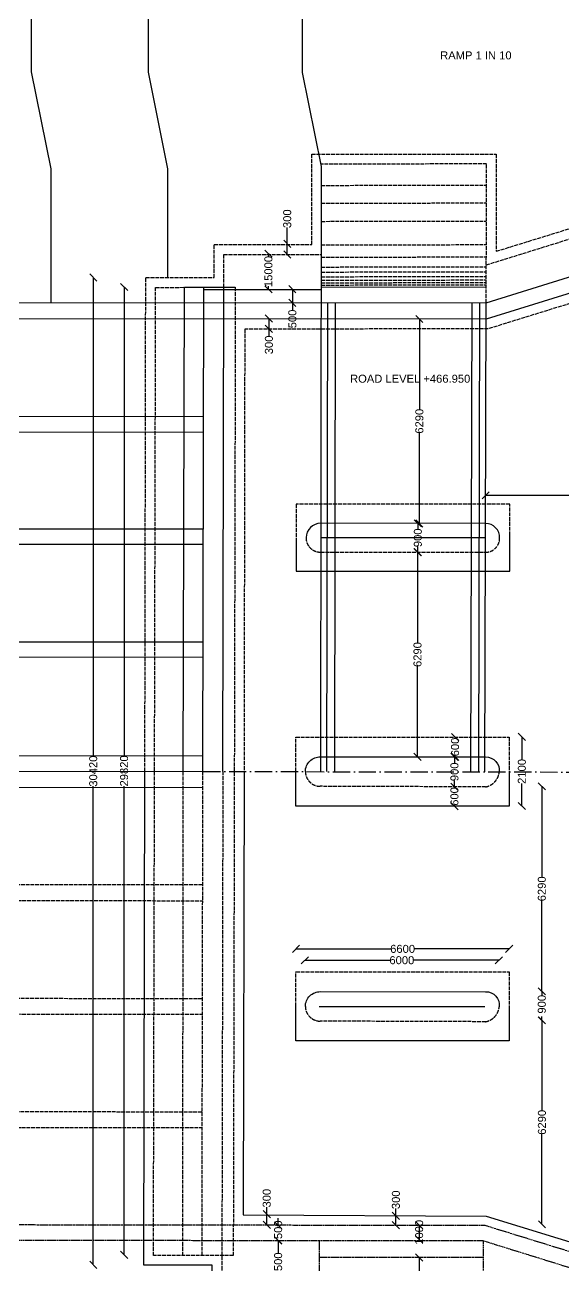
# Model space of a CAD drawing. Header units: feet. Extents: x 5124 to 2925857, y 2311 to 44697474.
# Drawn here: x 2870477 to 2887298, y 44628999 to 44667759 of the extents above; entities that cross this region are included whole.
import ezdxf

# ---------------------------------------------------------------- set-up
doc = ezdxf.new("R2010")
doc.units = ezdxf.units.FT
doc.header["$MEASUREMENT"] = 0
doc.linetypes.add('ACAD_ISO02W100', pattern=[15, 12, -3])
doc.linetypes.add('ACAD_ISO10W100', pattern=[18, 12, -3, 0, -3])
doc.layers.add('DRAWING', color=2, linetype='Continuous')
doc.layers.add('TEXT', color=7, linetype='Continuous')
doc.styles.get("Standard").update_dxf_attribs({"font": 'arial.ttf', "height": 250})
doc.dimstyles.get("Standard").update_dxf_attribs({"dimtxt": 250, "dimasz": 225, "dimexe": 0.18, "dimexo": 0.0625, "dimgap": 0.09, "dimtad": 0, "dimdec": 0, "dimzin": 0, "dimdsep": 46, "dimtxsty": 'Standard', "dimblk": 'OBLIQUE', "dimcen": 0.09, "dimse1": 1, "dimse2": 1, "dimadec": 0, "dimazin": 0, "dimtfac": 1, "dimtdec": 0, "dimtofl": 0, "dimtmove": 0, "dimatfit": 3, "dimfxl": 1, "dimtolj": 1, "dimtzin": 0, "dimarcsym": 0})

# ---------------------------------------------------------------- blocks, each defined once
blk = doc.blocks.new('_Oblique')
at = {"color": 0, "linetype": 'ByBlock', "lineweight": -2}
blk.add_line((-0.5, -0.5), (0.5, 0.5), dxfattribs=at)
blk = doc.blocks.new('*D77')
at = {"layer": 'Defpoints', "color": 0, "transparency": 16777216}
for p in [(2878088, 44660912), (2878088, 44660583), (2878677, 44660583)]:
    blk.add_point(p, dxfattribs=at)
at = {"layer": 'TEXT', "color": 0, "lineweight": -2, "transparency": 16777216}
for p, q in [((2878677, 44660912), (2878677, 44661424)), ((2878677, 44660583), (2878677, 44660912))]:
    blk.add_line(p, q, dxfattribs=at)
at = {"layer": 'TEXT', "color": 0, "lineweight": -2, "transparency": 16777216, "xscale": 225, "yscale": 225, "zscale": 225}
for p, rotation in [((2878677, 44660912), 90), ((2878677, 44660583), 270)]:
    blk.add_blockref('_Oblique', p, dxfattribs=dict(at, rotation=rotation))
at = {"layer": 'TEXT', "color": 0, "transparency": 16777216, "insert": (2878677, 44661700), "char_height": 250, "attachment_point": 5, "rotation": 90}
blk.add_mtext('\\A1;300', dxfattribs=at)
blk = doc.blocks.new('*D78')
at = {"layer": 'Defpoints', "color": 0, "transparency": 16777216}
for p in [(2878677, 44660607), (2878088, 44659493), (2878677, 44659493)]:
    blk.add_point(p, dxfattribs=at)
at = {"layer": 'TEXT', "color": 0, "lineweight": -2, "transparency": 16777216}
for p, q in [((2878088, 44660607), (2878088, 44660508)), ((2878088, 44659493), (2878088, 44659592))]:
    blk.add_line(p, q, dxfattribs=at)
at = {"layer": 'TEXT', "color": 0, "lineweight": -2, "transparency": 16777216, "xscale": 225, "yscale": 225, "zscale": 225}
for p, rotation in [((2878088, 44660607), 90), ((2878088, 44659493), 270)]:
    blk.add_blockref('_Oblique', p, dxfattribs=dict(at, rotation=rotation))
at = {"layer": 'TEXT', "color": 0, "transparency": 16777216, "insert": (2878088, 44660050), "char_height": 250, "attachment_point": 5, "rotation": 90}
blk.add_mtext('\\A1;15000', dxfattribs=at)
blk = doc.blocks.new('*D79')
at = {"layer": 'Defpoints', "color": 0, "transparency": 16777216}
for p in [(2878829, 44659499), (2878829, 44659069), (2878837, 44659069)]:
    blk.add_point(p, dxfattribs=at)
at = {"layer": 'TEXT', "color": 0, "lineweight": -2, "transparency": 16777216}
for p, q in [((2878837, 44659499), (2878837, 44659069)), ((2878837, 44659069), (2878837, 44658844))]:
    blk.add_line(p, q, dxfattribs=at)
at = {"layer": 'TEXT', "color": 0, "lineweight": -2, "transparency": 16777216, "xscale": 225, "yscale": 225, "zscale": 225}
for p, rotation in [((2878837, 44659499), 90), ((2878837, 44659069), 270)]:
    blk.add_blockref('_Oblique', p, dxfattribs=dict(at, rotation=rotation))
at = {"layer": 'TEXT', "color": 0, "transparency": 16777216, "insert": (2878837, 44658568), "char_height": 250, "attachment_point": 5, "rotation": 90}
blk.add_mtext('\\A1;500', dxfattribs=at)
blk = doc.blocks.new('*D80')
at = {"layer": 'Defpoints', "color": 0, "transparency": 16777216}
for p in [(2878104, 44658584), (2878104, 44658258), (2878104, 44658258)]:
    blk.add_point(p, dxfattribs=at)
at = {"layer": 'TEXT', "color": 0, "lineweight": -2, "transparency": 16777216}
for p, q in [((2878104, 44658584), (2878104, 44658258)), ((2878104, 44658258), (2878104, 44658033))]:
    blk.add_line(p, q, dxfattribs=at)
at = {"layer": 'TEXT', "color": 0, "lineweight": -2, "transparency": 16777216, "xscale": 225, "yscale": 225, "zscale": 225}
for p, rotation in [((2878104, 44658584), 90), ((2878104, 44658258), 270)]:
    blk.add_blockref('_Oblique', p, dxfattribs=dict(at, rotation=rotation))
at = {"layer": 'TEXT', "color": 0, "transparency": 16777216, "insert": (2878104, 44657757), "char_height": 250, "attachment_point": 5, "rotation": 90}
blk.add_mtext('\\A1;300', dxfattribs=at)
blk = doc.blocks.new('*D81')
at = {"layer": 'Defpoints', "color": 0, "transparency": 16777216}
for p in [(2878036, 44630592), (2878051, 44630592), (2878051, 44630260)]:
    blk.add_point(p, dxfattribs=at)
at = {"layer": 'TEXT', "color": 0, "lineweight": -2, "transparency": 16777216}
for p, q in [((2878036, 44630592), (2878036, 44630817)), ((2878036, 44630260), (2878036, 44630592))]:
    blk.add_line(p, q, dxfattribs=at)
at = {"layer": 'TEXT', "color": 0, "lineweight": -2, "transparency": 16777216, "xscale": 225, "yscale": 225, "zscale": 225}
for p, rotation in [((2878036, 44630592), 90), ((2878036, 44630260), 270)]:
    blk.add_blockref('_Oblique', p, dxfattribs=dict(at, rotation=rotation))
at = {"layer": 'TEXT', "color": 0, "transparency": 16777216, "insert": (2878036, 44631093), "char_height": 250, "attachment_point": 5, "rotation": 90}
blk.add_mtext('\\A1;300', dxfattribs=at)
blk = doc.blocks.new('*D82')
at = {"layer": 'Defpoints', "color": 0, "transparency": 16777216}
for p in [(2878031, 44630245), (2878393, 44630245), (2878031, 44629768)]:
    blk.add_point(p, dxfattribs=at)
at = {"layer": 'TEXT', "color": 0, "lineweight": -2, "transparency": 16777216}
for p, q in [((2878393, 44630245), (2878393, 44630470)), ((2878393, 44629768), (2878393, 44629543))]:
    blk.add_line(p, q, dxfattribs=at)
at = {"layer": 'TEXT', "color": 0, "lineweight": -2, "transparency": 16777216, "xscale": 225, "yscale": 225, "zscale": 225}
for p, rotation in [((2878393, 44630245), 270), ((2878393, 44629768), 90)]:
    blk.add_blockref('_Oblique', p, dxfattribs=dict(at, rotation=rotation))
at = {"layer": 'TEXT', "color": 0, "transparency": 16777216, "insert": (2878393, 44630105), "char_height": 250, "attachment_point": 5, "rotation": 90}
blk.add_mtext('\\A1;500', dxfattribs=at)
blk = doc.blocks.new('*D83')
at = {"layer": 'Defpoints', "color": 0, "transparency": 16777216}
for p in [(2878402, 44629775), (2878393, 44628243), (2878402, 44628243)]:
    blk.add_point(p, dxfattribs=at)
at = {"layer": 'TEXT', "color": 0, "lineweight": -2, "transparency": 16777216}
for p, q in [((2878393, 44629775), (2878393, 44629370)), ((2878393, 44628243), (2878393, 44628648))]:
    blk.add_line(p, q, dxfattribs=at)
at = {"layer": 'TEXT', "color": 0, "lineweight": -2, "transparency": 16777216, "xscale": 225, "yscale": 225, "zscale": 225}
for p, rotation in [((2878393, 44629775), 90), ((2878393, 44628243), 270)]:
    blk.add_blockref('_Oblique', p, dxfattribs=dict(at, rotation=rotation))
at = {"layer": 'TEXT', "color": 0, "transparency": 16777216, "insert": (2878393, 44629009), "char_height": 250, "attachment_point": 5, "rotation": 90}
blk.add_mtext('\\A1;1500', dxfattribs=at)
blk = doc.blocks.new('*D95')
at = {"layer": 'Defpoints', "color": 0, "transparency": 16777216}
for p in [(2882021, 44630542), (2882072, 44630542), (2882019, 44630251)]:
    blk.add_point(p, dxfattribs=at)
at = {"layer": 'TEXT', "color": 0, "lineweight": -2, "transparency": 16777216}
for p, q in [((2882072, 44630542), (2882072, 44630767)), ((2882072, 44630251), (2882072, 44630542))]:
    blk.add_line(p, q, dxfattribs=at)
at = {"layer": 'TEXT', "color": 0, "lineweight": -2, "transparency": 16777216, "xscale": 225, "yscale": 225, "zscale": 225}
for p, rotation in [((2882072, 44630542), 90), ((2882072, 44630251), 270)]:
    blk.add_blockref('_Oblique', p, dxfattribs=dict(at, rotation=rotation))
at = {"layer": 'TEXT', "color": 0, "transparency": 16777216, "insert": (2882072, 44631043), "char_height": 250, "attachment_point": 5, "rotation": 90}
blk.add_mtext('\\A1;300', dxfattribs=at)
blk = doc.blocks.new('*D96')
at = {"layer": 'Defpoints', "color": 0, "transparency": 16777216}
for p in [(2882019, 44630251), (2882072, 44629801), (2882798, 44629801)]:
    blk.add_point(p, dxfattribs=at)
at = {"layer": 'TEXT', "color": 0, "lineweight": -2, "transparency": 16777216}
blk.add_line((2882798, 44630251), (2882798, 44629801), dxfattribs=at)
at = {"layer": 'TEXT', "color": 0, "lineweight": -2, "transparency": 16777216, "xscale": 225, "yscale": 225, "zscale": 225}
for p, rotation in [((2882798, 44630251), 90), ((2882798, 44629801), 270)]:
    blk.add_blockref('_Oblique', p, dxfattribs=dict(at, rotation=rotation))
at = {"layer": 'TEXT', "color": 0, "transparency": 16777216, "insert": (2882798, 44630026), "char_height": 250, "attachment_point": 5, "rotation": 90}
blk.add_mtext('\\A1;1000', dxfattribs=at)
blk = doc.blocks.new('*D97')
at = {"layer": 'Defpoints', "color": 0, "transparency": 16777216}
for p in [(2882022, 44629240), (2882798, 44629240), (2882022, 44625465)]:
    blk.add_point(p, dxfattribs=at)
at = {"layer": 'TEXT', "color": 0, "lineweight": -2, "transparency": 16777216}
for p, q in [((2882798, 44629240), (2882798, 44627726)), ((2882798, 44625465), (2882798, 44626980))]:
    blk.add_line(p, q, dxfattribs=at)
at = {"layer": 'TEXT', "color": 0, "lineweight": -2, "transparency": 16777216, "xscale": 225, "yscale": 225, "zscale": 225}
for p, rotation in [((2882798, 44629240), 90), ((2882798, 44625465), 270)]:
    blk.add_blockref('_Oblique', p, dxfattribs=dict(at, rotation=rotation))
at = {"layer": 'TEXT', "color": 0, "transparency": 16777216, "insert": (2882798, 44627353), "char_height": 250, "attachment_point": 5, "rotation": 90}
blk.add_mtext('\\A1;3750', dxfattribs=at)
blk = doc.blocks.new('*D99')
at = {"layer": 'Defpoints', "color": 0, "transparency": 16777216}
for p in [(2885946, 44645508), (2886007, 44645508), (2885946, 44643349)]:
    blk.add_point(p, dxfattribs=at)
at = {"layer": 'TEXT', "color": 0, "lineweight": -2, "transparency": 16777216}
for p, q in [((2886007, 44645508), (2886007, 44644803)), ((2886007, 44643349), (2886007, 44644053))]:
    blk.add_line(p, q, dxfattribs=at)
at = {"layer": 'TEXT', "color": 0, "lineweight": -2, "transparency": 16777216, "xscale": 225, "yscale": 225, "zscale": 225}
for p, rotation in [((2886007, 44645508), 90), ((2886007, 44643349), 270)]:
    blk.add_blockref('_Oblique', p, dxfattribs=dict(at, rotation=rotation))
at = {"layer": 'TEXT', "color": 0, "transparency": 16777216, "insert": (2886007, 44644428), "char_height": 250, "attachment_point": 5, "rotation": 90}
blk.add_mtext('\\A1;2100', dxfattribs=at)
blk = doc.blocks.new('*D100')
at = {"layer": 'Defpoints', "color": 0, "transparency": 16777216}
for p in [(2886601, 44643963), (2886601, 44637557), (2886631, 44637557)]:
    blk.add_point(p, dxfattribs=at)
at = {"layer": 'TEXT', "color": 0, "lineweight": -2, "transparency": 16777216}
for p, q in [((2886631, 44643963), (2886631, 44641134)), ((2886631, 44637557), (2886631, 44640387))]:
    blk.add_line(p, q, dxfattribs=at)
at = {"layer": 'TEXT', "color": 0, "lineweight": -2, "transparency": 16777216, "xscale": 225, "yscale": 225, "zscale": 225}
for p, rotation in [((2886631, 44643963), 90), ((2886631, 44637557), 270)]:
    blk.add_blockref('_Oblique', p, dxfattribs=dict(at, rotation=rotation))
at = {"layer": 'TEXT', "color": 0, "transparency": 16777216, "insert": (2886631, 44640760), "char_height": 250, "attachment_point": 5, "rotation": 90}
blk.add_mtext('\\A1;6290', dxfattribs=at)
blk = doc.blocks.new('*D101')
at = {"layer": 'Defpoints', "color": 0, "transparency": 16777216}
for p in [(2886631, 44637557), (2886630, 44636650), (2886631, 44636650)]:
    blk.add_point(p, dxfattribs=at)
at = {"layer": 'TEXT', "color": 0, "lineweight": -2, "transparency": 16777216}
for p, q in [((2886630, 44637557), (2886630, 44637436)), ((2886630, 44636650), (2886630, 44636772))]:
    blk.add_line(p, q, dxfattribs=at)
at = {"layer": 'TEXT', "color": 0, "lineweight": -2, "transparency": 16777216, "xscale": 225, "yscale": 225, "zscale": 225}
for p, rotation in [((2886630, 44637557), 90), ((2886630, 44636650), 270)]:
    blk.add_blockref('_Oblique', p, dxfattribs=dict(at, rotation=rotation))
at = {"layer": 'TEXT', "color": 0, "transparency": 16777216, "insert": (2886630, 44637104), "char_height": 250, "attachment_point": 5, "rotation": 90}
blk.add_mtext('\\A1; 900', dxfattribs=at)
blk = doc.blocks.new('*D102')
at = {"layer": 'Defpoints', "color": 0, "transparency": 16777216}
for p in [(2886631, 44636650), (2886631, 44630276), (2886635, 44630276)]:
    blk.add_point(p, dxfattribs=at)
at = {"layer": 'TEXT', "color": 0, "lineweight": -2, "transparency": 16777216}
for p, q in [((2886635, 44636650), (2886635, 44633837)), ((2886635, 44630276), (2886635, 44633090))]:
    blk.add_line(p, q, dxfattribs=at)
at = {"layer": 'TEXT', "color": 0, "lineweight": -2, "transparency": 16777216, "xscale": 225, "yscale": 225, "zscale": 225}
for p, rotation in [((2886635, 44636650), 90), ((2886635, 44630276), 270)]:
    blk.add_blockref('_Oblique', p, dxfattribs=dict(at, rotation=rotation))
at = {"layer": 'TEXT', "color": 0, "transparency": 16777216, "insert": (2886635, 44633463), "char_height": 250, "attachment_point": 5, "rotation": 90}
blk.add_mtext('\\A1;6290', dxfattribs=at)
blk = doc.blocks.new('*D114')
at = {"layer": 'Defpoints', "color": 0, "transparency": 16777216}
for p in [(2872951, 44659863), (2872616, 44629011), (2872951, 44629011)]:
    blk.add_point(p, dxfattribs=at)
at = {"layer": 'TEXT', "color": 0, "lineweight": -2, "transparency": 16777216}
for p, q in [((2872616, 44659863), (2872616, 44644907)), ((2872616, 44629011), (2872616, 44643967))]:
    blk.add_line(p, q, dxfattribs=at)
at = {"layer": 'TEXT', "color": 0, "lineweight": -2, "transparency": 16777216, "xscale": 225, "yscale": 225, "zscale": 225}
for p, rotation in [((2872616, 44659863), 90), ((2872616, 44629011), 270)]:
    blk.add_blockref('_Oblique', p, dxfattribs=dict(at, rotation=rotation))
at = {"layer": 'TEXT', "color": 0, "transparency": 16777216, "insert": (2872616, 44644437), "char_height": 250, "attachment_point": 5, "rotation": 90}
blk.add_mtext('\\A1;30420', dxfattribs=at)
blk = doc.blocks.new('*D115')
at = {"layer": 'Defpoints', "color": 0, "transparency": 16777216}
for p in [(2873572, 44659565), (2873579, 44659565), (2873572, 44629324)]:
    blk.add_point(p, dxfattribs=at)
at = {"layer": 'TEXT', "color": 0, "lineweight": -2, "transparency": 16777216}
for p, q in [((2873579, 44659565), (2873579, 44644917)), ((2873579, 44629324), (2873579, 44643972))]:
    blk.add_line(p, q, dxfattribs=at)
at = {"layer": 'TEXT', "color": 0, "lineweight": -2, "transparency": 16777216, "xscale": 225, "yscale": 225, "zscale": 225}
for p, rotation in [((2873579, 44659565), 90), ((2873579, 44629324), 270)]:
    blk.add_blockref('_Oblique', p, dxfattribs=dict(at, rotation=rotation))
at = {"layer": 'TEXT', "color": 0, "transparency": 16777216, "insert": (2873579, 44644444), "char_height": 250, "attachment_point": 5, "rotation": 90}
blk.add_mtext('\\A1;29820', dxfattribs=at)
blk = doc.blocks.new('*D116')
at = {"layer": 'Defpoints', "color": 0, "transparency": 16777216}
for p in [(2882825, 44658565), (2882805, 44652178), (2882815, 44652178)]:
    blk.add_point(p, dxfattribs=at)
at = {"layer": 'TEXT', "color": 0, "lineweight": -2, "transparency": 16777216}
for p, q in [((2882805, 44658565), (2882805, 44655745)), ((2882805, 44652178), (2882805, 44654998))]:
    blk.add_line(p, q, dxfattribs=at)
at = {"layer": 'TEXT', "color": 0, "lineweight": -2, "transparency": 16777216, "xscale": 225, "yscale": 225, "zscale": 225}
for p, rotation in [((2882805, 44658565), 90), ((2882805, 44652178), 270)]:
    blk.add_blockref('_Oblique', p, dxfattribs=dict(at, rotation=rotation))
at = {"layer": 'TEXT', "color": 0, "transparency": 16777216, "insert": (2882805, 44655372), "char_height": 250, "attachment_point": 5, "rotation": 90}
blk.add_mtext('\\A1;6290', dxfattribs=at)
blk = doc.blocks.new('*D117')
at = {"layer": 'Defpoints', "color": 0, "transparency": 16777216}
for p in [(2882802, 44651278), (2882747, 44644885), (2882799, 44644885)]:
    blk.add_point(p, dxfattribs=at)
at = {"layer": 'TEXT', "color": 0, "lineweight": -2, "transparency": 16777216}
for p, q in [((2882747, 44651278), (2882747, 44648455)), ((2882747, 44644885), (2882747, 44647708))]:
    blk.add_line(p, q, dxfattribs=at)
at = {"layer": 'TEXT', "color": 0, "lineweight": -2, "transparency": 16777216, "xscale": 225, "yscale": 225, "zscale": 225}
for p, rotation in [((2882747, 44651278), 90), ((2882747, 44644885), 270)]:
    blk.add_blockref('_Oblique', p, dxfattribs=dict(at, rotation=rotation))
at = {"layer": 'TEXT', "color": 0, "transparency": 16777216, "insert": (2882747, 44648081), "char_height": 250, "attachment_point": 5, "rotation": 90}
blk.add_mtext('\\A1;6290', dxfattribs=at)
blk = doc.blocks.new('*D118')
at = {"layer": 'Defpoints', "color": 0, "transparency": 16777216}
for p in [(2883920, 44645499), (2883949, 44645499), (2883949, 44644884)]:
    blk.add_point(p, dxfattribs=at)
at = {"layer": 'TEXT', "color": 0, "lineweight": -2, "transparency": 16777216}
for p, q in [((2883920, 44645499), (2883920, 44645468)), ((2883920, 44644884), (2883920, 44644915))]:
    blk.add_line(p, q, dxfattribs=at)
at = {"layer": 'TEXT', "color": 0, "lineweight": -2, "transparency": 16777216, "xscale": 225, "yscale": 225, "zscale": 225}
for p, rotation in [((2883920, 44645499), 90), ((2883920, 44644884), 270)]:
    blk.add_blockref('_Oblique', p, dxfattribs=dict(at, rotation=rotation))
at = {"layer": 'TEXT', "color": 0, "transparency": 16777216, "insert": (2883920, 44645192), "char_height": 250, "attachment_point": 5, "rotation": 90}
blk.add_mtext('\\A1;600', dxfattribs=at)
blk = doc.blocks.new('*D119')
at = {"layer": 'Defpoints', "color": 0, "transparency": 16777216}
for p in [(2883949, 44644884), (2883901, 44643949), (2883946, 44643949)]:
    blk.add_point(p, dxfattribs=at)
at = {"layer": 'TEXT', "color": 0, "lineweight": -2, "transparency": 16777216}
for p, q in [((2883901, 44644884), (2883901, 44644692)), ((2883901, 44643949), (2883901, 44644140))]:
    blk.add_line(p, q, dxfattribs=at)
at = {"layer": 'TEXT', "color": 0, "lineweight": -2, "transparency": 16777216, "xscale": 225, "yscale": 225, "zscale": 225}
for p, rotation in [((2883901, 44644884), 90), ((2883901, 44643949), 270)]:
    blk.add_blockref('_Oblique', p, dxfattribs=dict(at, rotation=rotation))
at = {"layer": 'TEXT', "color": 0, "transparency": 16777216, "insert": (2883901, 44644416), "char_height": 250, "attachment_point": 5, "rotation": 90}
blk.add_mtext('\\A1;900', dxfattribs=at)
blk = doc.blocks.new('*D120')
at = {"layer": 'Defpoints', "color": 0, "transparency": 16777216}
for p in [(2883901, 44643949), (2883901, 44643343), (2883948, 44643343)]:
    blk.add_point(p, dxfattribs=at)
at = {"layer": 'TEXT', "color": 0, "lineweight": -2, "transparency": 16777216}
for p, q in [((2883901, 44643949), (2883901, 44643923)), ((2883901, 44643343), (2883901, 44643369))]:
    blk.add_line(p, q, dxfattribs=at)
at = {"layer": 'TEXT', "color": 0, "lineweight": -2, "transparency": 16777216, "xscale": 225, "yscale": 225, "zscale": 225}
for p, rotation in [((2883901, 44643949), 90), ((2883901, 44643343), 270)]:
    blk.add_blockref('_Oblique', p, dxfattribs=dict(at, rotation=rotation))
at = {"layer": 'TEXT', "color": 0, "transparency": 16777216, "insert": (2883901, 44643646), "char_height": 250, "attachment_point": 5, "rotation": 90}
blk.add_mtext('\\A1;600', dxfattribs=at)
blk = doc.blocks.new('*D121')
at = {"layer": 'Defpoints', "color": 0, "transparency": 16777216}
for p in [(2885613, 44638882), (2878948, 44638161), (2885613, 44638161)]:
    blk.add_point(p, dxfattribs=at)
at = {"layer": 'TEXT', "color": 0, "lineweight": -2, "transparency": 16777216}
for p, q in [((2878948, 44638882), (2881907, 44638882)), ((2885613, 44638882), (2882655, 44638882))]:
    blk.add_line(p, q, dxfattribs=at)
at = {"layer": 'TEXT', "color": 0, "lineweight": -2, "transparency": 16777216, "xscale": 225, "yscale": 225, "zscale": 225, "rotation": 180}
blk.add_blockref('_Oblique', (2878948, 44638882), dxfattribs=at)
at = {"layer": 'TEXT', "color": 0, "lineweight": -2, "transparency": 16777216, "xscale": 225, "yscale": 225, "zscale": 225}
blk.add_blockref('_Oblique', (2885613, 44638882), dxfattribs=at)
at = {"layer": 'TEXT', "color": 0, "transparency": 16777216, "insert": (2882281, 44638882), "char_height": 250, "attachment_point": 5}
blk.add_mtext('\\A1;6600', dxfattribs=at)
blk = doc.blocks.new('*D122')
at = {"layer": 'Defpoints', "color": 0, "transparency": 16777216}
for p in [(2879227, 44638682), (2885288, 44638682), (2885288, 44638527)]:
    blk.add_point(p, dxfattribs=at)
at = {"layer": 'TEXT', "color": 0, "lineweight": -2, "transparency": 16777216}
for p, q in [((2879227, 44638527), (2881884, 44638527)), ((2885288, 44638527), (2882631, 44638527))]:
    blk.add_line(p, q, dxfattribs=at)
at = {"layer": 'TEXT', "color": 0, "lineweight": -2, "transparency": 16777216, "xscale": 225, "yscale": 225, "zscale": 225, "rotation": 180}
blk.add_blockref('_Oblique', (2879227, 44638527), dxfattribs=at)
at = {"layer": 'TEXT', "color": 0, "lineweight": -2, "transparency": 16777216, "xscale": 225, "yscale": 225, "zscale": 225}
blk.add_blockref('_Oblique', (2885288, 44638527), dxfattribs=at)
at = {"layer": 'TEXT', "color": 0, "transparency": 16777216, "insert": (2882257, 44638527), "char_height": 250, "attachment_point": 5}
blk.add_mtext('\\A1;6000', dxfattribs=at)
blk = doc.blocks.new('*D123')
at = {"layer": 'Defpoints', "color": 0, "transparency": 16777216}
for p in [(2884875, 44653019), (2894754, 44653081), (2894754, 44653057)]:
    blk.add_point(p, dxfattribs=at)
at = {"layer": 'TEXT', "color": 0, "lineweight": -2, "transparency": 16777216}
for p, q in [((2884875, 44653057), (2889441, 44653057)), ((2894754, 44653057), (2890187, 44653057))]:
    blk.add_line(p, q, dxfattribs=at)
at = {"layer": 'TEXT', "color": 0, "lineweight": -2, "transparency": 16777216, "xscale": 225, "yscale": 225, "zscale": 225, "rotation": 180}
blk.add_blockref('_Oblique', (2884875, 44653057), dxfattribs=at)
at = {"layer": 'TEXT', "color": 0, "lineweight": -2, "transparency": 16777216, "xscale": 225, "yscale": 225, "zscale": 225}
blk.add_blockref('_Oblique', (2894754, 44653057), dxfattribs=at)
at = {"layer": 'TEXT', "color": 0, "transparency": 16777216, "insert": (2889814, 44653057), "char_height": 250, "attachment_point": 5}
blk.add_mtext('\\A1;9510', dxfattribs=at)
blk = doc.blocks.new('*D192')
at = {"layer": 'Defpoints', "color": 0, "transparency": 16777216}
for p in [(2882558, 44652179), (2882757, 44652179), (2882556, 44651279)]:
    blk.add_point(p, dxfattribs=at)
at = {"layer": 'TEXT', "color": 0, "lineweight": -2, "transparency": 16777216}
for p, q in [((2882757, 44652179), (2882757, 44652005)), ((2882757, 44651279), (2882757, 44651453))]:
    blk.add_line(p, q, dxfattribs=at)
at = {"layer": 'TEXT', "color": 0, "lineweight": -2, "transparency": 16777216, "xscale": 225, "yscale": 225, "zscale": 225}
for p, rotation in [((2882757, 44652179), 90), ((2882757, 44651279), 270)]:
    blk.add_blockref('_Oblique', p, dxfattribs=dict(at, rotation=rotation))
at = {"layer": 'TEXT', "color": 0, "transparency": 16777216, "insert": (2882757, 44651729), "char_height": 250, "attachment_point": 5, "rotation": 90}
blk.add_mtext('\\A1;900', dxfattribs=at)

msp = doc.modelspace()

# ---------------------------------------------------------------- linework, layer by layer
at = {"layer": 'DRAWING', "color": 0}
for points in [[(2870697.9, 44676554.3), (2870679.1, 44666289.1), (2871288.2, 44663259), (2871285.8, 44659076.9)], [(2874341.2, 44676554.3), (2874326.7, 44666284.3), (2874936.4, 44663259.3), (2874936.4, 44659858.7)], [(2879159.8, 44676554.3), (2879146.1, 44666269.8), (2879740.1, 44663328), (2879712.4, 44644420.7)], [(2884892.1, 44659069.2), (2894042.6, 44661929.7), (2894037.7, 44666241.8), (2894551.3, 44666241.8), (2894530.3, 44661551.2), (2884891, 44658563.6), (2835148.9, 44658587.9)], [(2875429.1, 44644426.8), (2875463.4, 44659556.6)], [(2875463.4, 44659556.6), (2877054.3, 44659556.6)], [(2876064.5, 44659556.6), (2876030.5, 44644426.1)], [(2879734.5, 44659472.6), (2876064.4, 44659480.9)], [(2876664.1, 44644427.8), (2876692.8, 44659556.6)], [(2879734.6, 44659565.2), (2884893.7, 44659575.8)], [(2835357, 44659097.3), (2884892.1, 44659069.2)], [(2879911.9, 44644426.8), (2879944, 44659072)], [(2880171, 44659071.9), (2880149.5, 44644420.1)], [(2884412.1, 44644413.8), (2884450.6, 44659069.5)], [(2884682.3, 44659069.4), (2884649.3, 44644417)], [(2884850.3, 44644413.2), (2884892.1, 44659069.2)], [(2840728.5, 44655509.6), (2876055.5, 44655528.8)], [(2876054.3, 44655031.4), (2840727.7, 44655021.7)], [(2840722.9, 44652006.1), (2876047.5, 44652008.4)], [(2878951.6, 44651723), (2878951.6, 44650681.3), (2885632.7, 44650681.3), (2885632.7, 44651802.8)], [(2884871.1, 44651722.9), (2879723.1, 44651730.5)], [(2876046.4, 44651516), (2840722.1, 44651523.5)], [(2840717.2, 44648483), (2876039.6, 44648476.7)], [(2876038.5, 44647987.1), (2840716.5, 44648002.9)], [(2840711.6, 44644960.8), (2876031.6, 44644919.7)], [(2840710.8, 44644468.8), (2876047.9, 44644426.1)], [(2877326.4, 44644422.1), (2877301, 44630567.8), (2884889, 44630526.1), (2894766.8, 44627504.7), (2894766.8, 44623208.1), (2892533.8, 44623208.1), (2892533.8, 44625860.5), (2885116.5, 44628149.9), (2885116.5, 44625142.4), (2879357.4, 44625142.4), (2879357.4, 44627955.7), (2876330.3, 44627955.7), (2876330.3, 44628996.9), (2874198.2, 44628996.9), (2874228.1, 44644428.3)], [(2885611.8, 44644412.1), (2885611.8, 44643343.5), (2878945.8, 44643343.5), (2878948.5, 44644430.5)], [(2840709.3, 44643953.2), (2876029.6, 44643926.4)], [(2885611.8, 44637073.8), (2885611.8, 44636005.2), (2878945.8, 44636005.2), (2878948.5, 44637092.3)], [(2879677.8, 44637082.2), (2884847.9, 44637082.2)]]:
    msp.add_lwpolyline(points, dxfattribs=at)
at = {"layer": 'DRAWING', "color": 0, "linetype": 'ACAD_ISO02W100', "ltscale": 10}
for points in [[(2874228.1, 44644428.3), (2874254.8, 44659858.7), (2876390.8, 44659858.7), (2876390.8, 44660894.7), (2879443.9, 44660894.7), (2879443.9, 44663714.6), (2885205.6, 44663714.6), (2885205.6, 44660682), (2892614.2, 44662975.2), (2892614.2, 44666538.6), (2894851.5, 44666538.6), (2894835.8, 44661325.4), (2884954.9, 44658259.6), (2877348.1, 44658247.7), (2877326.4, 44644422.1)], [(2884896, 44660256.7), (2892915.1, 44662752.9), (2892915.1, 44666241.8), (2894037.7, 44666241.8)], [(2884892.1, 44659069.2), (2884906.4, 44663411.6), (2879724.3, 44663406.4)], [(2879732.8, 44662741.2), (2884892, 44662751.8)], [(2879732.8, 44662184), (2884892, 44662194.5)], [(2879732.8, 44661617.7), (2884892, 44661628.2)], [(2879732.8, 44660880.6), (2884892, 44660891.1)], [(2876692.8, 44659556.6), (2876692.8, 44660577.8), (2879726, 44660577.8)], [(2879732.8, 44660497.5), (2884892, 44660508)], [(2879732.8, 44660189.9), (2884892, 44660200.5)], [(2879732.8, 44660033.3), (2884892, 44660043.9)], [(2879732.8, 44659886.8), (2884892, 44659897.4)], [(2877054.3, 44659556.6), (2876989.9, 44629298), (2874496.2, 44629298), (2874563.9, 44659548.4), (2875463.4, 44659556.6)], [(2879732.8, 44659776.9), (2884892, 44659787.4)], [(2879732.8, 44659697), (2884892, 44659707.5)], [(2879732.8, 44659626.6), (2884892, 44659637.2)], [(2885632.7, 44651802.8), (2885632.7, 44652777.5), (2878951.6, 44652777.5), (2878951.6, 44651723)], [(2878948.5, 44644430.5), (2878948.5, 44645499.1), (2885613.4, 44645499.1), (2885611.8, 44644412.1)], [(2875410.8, 44629298), (2875429.1, 44644426.8)], [(2876030.5, 44644426.1), (2876003.5, 44629298)], [(2876664.1, 44644427.8), (2876632.2, 44628265.7), (2879669.6, 44628265.7)], [(2876024.2, 44640883), (2840700.2, 44640902.7)], [(2840698.7, 44640417.1), (2876023.3, 44640388.6)], [(2878948.5, 44637092.3), (2878948.5, 44638160.9), (2885613.4, 44638160.9), (2885611.8, 44637073.8)], [(2876017.8, 44637322.3), (2840689.6, 44637365.3)], [(2840688.1, 44636880.9), (2876017, 44636841.9)], [(2876011.5, 44633783.1), (2840679, 44633820.1)], [(2840677.5, 44633333.8), (2876010.6, 44633301.4)]]:
    msp.add_lwpolyline(points, dxfattribs=at)
at = {"layer": 'DRAWING', "color": 0}
for points in [[(2885312.6, 44651725.6, 0.4226613), (2884872.4, 44652175.4), (2879723.8, 44652183, 0.4091356), (2879264.8, 44651733.2, 1.0190127)], [(2879241.6, 44644421.4, -0.4171324), (2879713.1, 44644886), (2884875.5, 44644883.6, -0.4436485), (2885301.5, 44644412.5, 5.8600368)], [(2879241.6, 44637083.2, -0.4171324), (2879713.1, 44637547.7), (2884875.5, 44637545.4, -0.4436485), (2885301.5, 44637074.3, 5.8600368)]]:
    msp.add_lwpolyline(points, format="xyb", dxfattribs=at)
at = {"layer": 'DRAWING', "color": 0, "linetype": 'ACAD_ISO02W100', "ltscale": 10}
for points in [[(2879264.8, 44651733.2, 0.429593), (2879722.5, 44651282.2), (2884869.8, 44651275.8, 0.4196411), (2885312.6, 44651725.6, 115.9090545)], [(2885301.5, 44644412.5, -0.3311077), (2884875.5, 44643945.4), (2879708.1, 44643962.9, -0.4072297), (2879241.6, 44644421.4, -2.6384953)], [(2885301.5, 44637074.3, -0.3311077), (2884875.5, 44636607.2), (2879708.1, 44636624.6, -0.4072297), (2879241.6, 44637083.2, -2.6384953)]]:
    msp.add_lwpolyline(points, format="xyb", dxfattribs=at)
at = {"layer": 'DRAWING', "color": 0, "linetype": 'ACAD_ISO10W100', "ltscale": 45}
msp.add_lwpolyline([(2876047.9, 44644426.1), (2907895.6, 44644379.4)], dxfattribs=at)
at = {"layer": 'DRAWING', "color": 0, "linetype": 'ACAD_ISO02W100', "ltscale": 5}
for points in [[(2828661.6, 44622328.9), (2828661.6, 44627345.9), (2835083.6, 44630311.5), (2884850.1, 44630247), (2894466.6, 44627277.9), (2894466.6, 44623518.4), (2892837.1, 44623518.4), (2892837.1, 44626092.9), (2884809.4, 44628564.8)], [(2893948.4, 44623518.4), (2893948.4, 44626914.5), (2884797.2, 44629757.2), (2835087.1, 44629801.1)], [(2879670.9, 44629761.7), (2879670.9, 44625465.4), (2884806.7, 44625465.4), (2884810.5, 44629757.2)], [(2884810.1, 44629240.5), (2879670.9, 44629240.5)]]:
    msp.add_lwpolyline(points, dxfattribs=at)

# ---------------------------------------------------------------- texts
at = {"layer": 'TEXT', "color": 0}
for s, p in [('RAMP 1 IN 10 ', (2883453.9, 44666679.2)), ('ROAD LEVEL +466.950', (2880638.8, 44656575.2))]:
    msp.add_text(s, height=250, dxfattribs=at).set_placement(p)

# ---------------------------------------------------------------- dimensions: what is measured, and where the dimension line sits
for base, p1, p2, text, picture, middle in [((2878676.7, 44660582.6), (2878087.5, 44660911.9), (2878087.5, 44660582.6), '300', '*D77', (2878676.7, 44661699.6)), ((2878392.8, 44630245.1), (2878031.2, 44629768.3), (2878031.2, 44630245.1), '500', '*D82', (2878392.8, 44630105.5)), ((2882797.8, 44629800.7), (2882019.1, 44630250.7), (2882071.5, 44629800.7), '1000', '*D96', (2882797.8, 44630025.7))]:
    dim = msp.add_linear_dim(base=base, p1=p1, p2=p2, angle=90, text=text, dimstyle='Standard', dxfattribs=at)
    dim.commit()
    dim.dimension.update_dxf_attribs({"geometry": picture, "text_midpoint": middle, "dimtype": 160})
for base, p1, p2, text, picture, middle in [((2878087.7, 44659492.9), (2878676.7, 44660606.8), (2878676.7, 44659492.9), '15000', '*D78', (2878087.7, 44660049.8)), ((2872616.3, 44629010.7), (2872951.4, 44659863.3), (2872951.4, 44629010.7), '30420', '*D114', (2872616.3, 44644437)), ((2873579.2, 44659564.6), (2873571.6, 44629324.2), (2873571.6, 44659564.6), '29820', '*D115', (2873579.2, 44644444.4)), ((2878836.7, 44659069.2), (2878829, 44659498.6), (2878829, 44659069.2), '500', '*D79', (2878836.7, 44658568.4)), ((2878103.7, 44658258.2), (2878103.7, 44658583.6), (2878103.7, 44658258.2), '300', '*D80', (2878103.7, 44657757.5)), ((2882805, 44652178.5), (2882824.8, 44658564.6), (2882815.4, 44652178.5), '6290', '*D116', (2882805, 44655371.5)), ((2882747.3, 44644884.5), (2882801.5, 44651278.3), (2882798.6, 44644884.5), '6290', '*D117', (2882747.3, 44648081.4)), ((2883919.7, 44645499.1), (2883949.2, 44644884), (2883949.2, 44645499.1), '600', '*D118', (2883919.7, 44645191.6)), ((2886007.1, 44645507.9), (2885945.8, 44643348.9), (2885945.8, 44645507.9), '2100', '*D99', (2886007.1, 44644428.4)), ((2883900.9, 44643948.5), (2883949.2, 44644884), (2883946, 44643948.5), '900', '*D119', (2883900.9, 44644416.3)), ((2883900.9, 44643343.5), (2883900.9, 44643948.5), (2883947.9, 44643343.5), '600', '*D120', (2883900.9, 44643646)), ((2886631.3, 44637557.5), (2886601.2, 44643962.8), (2886601.2, 44637557.5), '6290', '*D100', (2886631.3, 44640760.2)), ((2886629.7, 44636650.4), (2886631.3, 44637557.5), (2886631.3, 44636650.4), ' 900', '*D101', (2886629.7, 44637103.9)), ((2886634.6, 44630276.4), (2886631.3, 44636650.4), (2886631.3, 44630276.4), '6290', '*D102', (2886634.6, 44633463.4)), ((2878036.1, 44630591.9), (2878050.5, 44630259.6), (2878050.5, 44630591.9), '300', '*D81', (2878036.1, 44631092.7)), ((2882071.5, 44630541.9), (2882019.1, 44630250.7), (2882020.7, 44630541.9), '300', '*D95', (2882071.5, 44631042.6)), ((2878392.8, 44628243.4), (2878402.5, 44629774.9), (2878402.5, 44628243.4), '1500', '*D83', (2878392.8, 44629009.2)), ((2882797.8, 44629240.5), (2882021.5, 44625465.4), (2882021.5, 44629240.5), '3750', '*D97', (2882797.8, 44627352.9))]:
    dim = msp.add_linear_dim(base=base, p1=p1, p2=p2, angle=90, text=text, dimstyle='Standard', dxfattribs=at)
    dim.commit()
    dim.dimension.update_dxf_attribs({"geometry": picture, "text_midpoint": middle})
for base, p1, p2, text, picture, middle in [((2894753.8, 44653057.2), (2884874.8, 44653018.5), (2894753.8, 44653080.8), '9510', '*D123', (2889814.3, 44653057.2)), ((2885613.4, 44638881.8), (2878948.5, 44638160.9), (2885613.4, 44638160.9), '6600', '*D121', (2882280.9, 44638881.8)), ((2885287.8, 44638527.2), (2879226.6, 44638682.5), (2885287.8, 44638682.5), '6000', '*D122', (2882257.2, 44638527.2))]:
    dim = msp.add_linear_dim(base=base, p1=p1, p2=p2, text=text, dimstyle='Standard', dxfattribs=at)
    dim.commit()
    dim.dimension.update_dxf_attribs({"geometry": picture, "text_midpoint": middle})
dim = msp.add_linear_dim(base=(2882757.3, 44652178.8), p1=(2882556.4, 44651278.6), p2=(2882557.7, 44652178.8), angle=90, dimstyle='Standard', dxfattribs=at)
dim.commit()
dim.dimension.update_dxf_attribs({"geometry": '*D192', "text_midpoint": (2882757.3, 44651728.7)})

doc.saveas('drawing.dxf')
